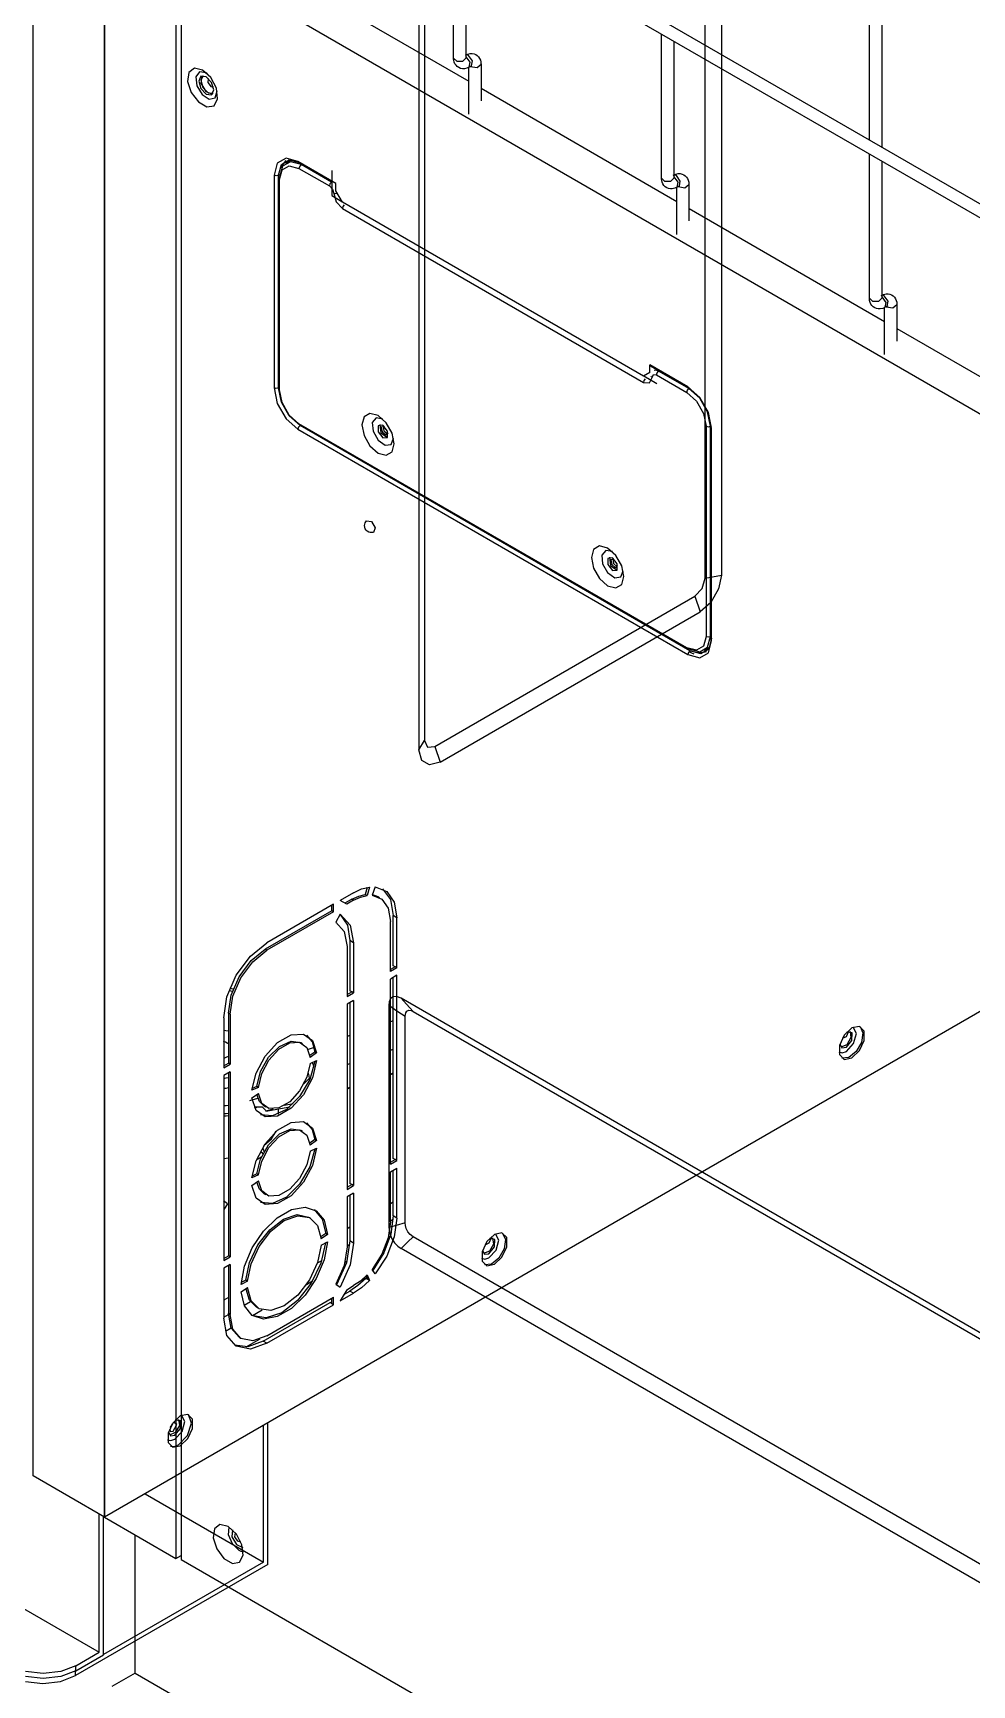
# Model space of a CAD drawing. Extents: x 594 to 813, y 174 to 240.
# Drawn here: x 759.56 to 761.097, y 197.816 to 200.519 of the extents above; entities that cross this region are included whole.
import ezdxf

# ---------------------------------------------------------------- set-up
doc = ezdxf.new("R2010")
doc.units = 0
doc.header["$MEASUREMENT"] = 0
doc.layers.add('AC.REF(S). PIPING', color=3, linetype='CONTINUOUS', lineweight=30)
doc.layers.add('LG-Product', color=3, linetype='CONTINUOUS')

# ---------------------------------------------------------------- blocks, each defined once
blk = doc.blocks.new('UW1-4')
at = {"layer": 'LG-Product', "color": 3, "linetype": 'Continuous'}
for p, q in [((3823.36, 4601.71), (3823.36, 4010.68)), ((3811.66, 4595.28), (3811.66, 4003.92)), ((3381.1, 3755.34), (3381.1, 4346.7)), ((3369.4, 3748.59), (3369.4, 4339.61)), ((3268.39, 4312.26), (3268.39, 3902.73)), ((3271.05, 3902.22), (3271.05, 4311.75)), ((3808.5, 4299.75), (3383.26, 4054.24)), ((3384.27, 4052.51), (3809.5, 4298.02)), ((3317.02, 4285.2), (3317.02, 3875.68)), ((3317.91, 4283.67), (3317.91, 3874.14)), ((3696.1, 4271.45), (3696.1, 4234.86)), ((3698.11, 4236.02), (3698.11, 4272.61)), ((3764.2, 4271.86), (3764.2, 4249.43)), ((3766.2, 4249.43), (3766.2, 4273.02)), ((3381.11, 4018.59), (3810.84, 4266.7)), ((3810.84, 4266.7), (3810.84, 4003.78)), ((3795.76, 4264.13), (3763.72, 4245.63)), ((3730.15, 4252.2), (3730.15, 4229.78)), ((3732.16, 4229.78), (3732.16, 4253.36)), ((3761.82, 4249.08), (3761.75, 4248.79)), ((3761.94, 4249.36), (3761.82, 4249.08)), ((3762.11, 4249.61), (3761.94, 4249.36)), ((3762.32, 4249.82), (3762.11, 4249.61)), ((3762.57, 4249.99), (3762.32, 4249.82)), ((3762.85, 4250.11), (3762.57, 4249.99)), ((3763.16, 4250.17), (3762.85, 4250.11)), ((3763.13, 4248.96), (3763.78, 4249.84)), ((3763.28, 4248.16), (3763.13, 4248.96)), ((3763.48, 4250.16), (3763.16, 4250.17)), ((3763.89, 4250.08), (3763.48, 4250.16)), ((3763.48, 4248.76), (3764.14, 4249.64)), ((3763.78, 4249.84), (3764, 4249.93)), ((3764.28, 4249.89), (3763.89, 4250.08)), ((3764, 4249.93), (3764.2, 4249.93)), ((3764.14, 4249.64), (3764.17, 4249.66)), ((3764.17, 4249.66), (3764.2, 4249.67)), ((3764.2, 4249.43), (3764.19, 4249.4)), ((3764.7, 4248.93), (3764.2, 4249.43)), ((3765.7, 4248.93), (3764.7, 4248.93)), ((3766.2, 4249.43), (3765.7, 4248.93)), ((3766.1, 4248.77), (3766.17, 4249.06)), ((3766.17, 4249.06), (3766.2, 4249.24)), ((3766.2, 4249.24), (3766.2, 4249.43)), ((3761.72, 4248.6), (3761.71, 4248.41)), ((3761.71, 4248.41), (3761.71, 4242.43)), ((3762.37, 4247.87), (3761.71, 4248.41)), ((3761.75, 4248.79), (3761.72, 4248.6)), ((3763.49, 4248.04), (3762.37, 4247.87)), ((3763.24, 4248.17), (3763.25, 4248.17)), ((3763.25, 4248.17), (3763.26, 4248.17)), ((3763.26, 4248.17), (3763.28, 4248.16)), ((3763.28, 4248.16), (3763.63, 4247.95)), ((3763.63, 4247.95), (3763.48, 4248.76)), ((3763.63, 4247.95), (3764.03, 4247.77)), ((3763.72, 4240.22), (3763.72, 4247.92)), ((3764.03, 4247.77), (3764.44, 4247.68)), ((3764.44, 4247.68), (3764.75, 4247.68)), ((3764.75, 4247.68), (3765.07, 4247.74)), ((3765.07, 4247.74), (3765.35, 4247.85)), ((3765.35, 4247.85), (3765.6, 4248.02)), ((3765.6, 4248.02), (3765.81, 4248.24)), ((3765.81, 4248.24), (3765.98, 4248.49)), ((3765.98, 4248.49), (3766.1, 4248.77)), ((3805.04, 4244.47), (3805.96, 4246.22)), ((3805.82, 4245.44), (3806.7, 4246.36)), ((3805.96, 4246.22), (3807.3, 4247.45)), ((3806.56, 4246.9), (3806.63, 4246.94)), ((3806.63, 4246.94), (3806.7, 4246.98)), ((3806.7, 4246.98), (3807.82, 4247.16)), ((3806.7, 4246.36), (3807.57, 4246.45)), ((3807.23, 4246.53), (3807.58, 4245.78)), ((3807.3, 4247.45), (3808.64, 4247.77)), ((3807.42, 4246.51), (3807.59, 4245.33)), ((3807.57, 4246.45), (3807.94, 4245.65)), ((3807.82, 4247.16), (3808.43, 4246.35)), ((3808.43, 4246.35), (3808.27, 4244.89)), ((3808.64, 4247.77), (3809.56, 4247.08)), ((3809.56, 4247.08), (3809.76, 4245.59)), ((3761.71, 4244.47), (3729.67, 4225.97)), ((3804.84, 4242.76), (3805.04, 4244.47)), ((3805.24, 4242.92), (3804.93, 4244.06)), ((3805.45, 4244.21), (3805.82, 4245.44)), ((3805.82, 4243.41), (3805.45, 4244.21)), ((3805.51, 4244.65), (3805.67, 4244.65)), ((3806.41, 4243.74), (3805.58, 4243.67)), ((3805.67, 4244.65), (3805.84, 4244.73)), ((3806.8, 4243.95), (3805.69, 4243.51)), ((3806.7, 4243.5), (3805.82, 4243.41)), ((3805.84, 4244.73), (3806.38, 4245.4)), ((3807.4, 4243.45), (3806.21, 4242.68)), ((3806.38, 4245.4), (3806.34, 4246.1)), ((3807.24, 4244.62), (3806.41, 4243.74)), ((3807.57, 4244.42), (3806.7, 4243.5)), ((3807.59, 4245.33), (3806.8, 4243.95)), ((3807.58, 4245.78), (3807.24, 4244.62)), ((3808.27, 4244.89), (3807.4, 4243.45)), ((3807.94, 4245.65), (3807.57, 4244.42)), ((3809.17, 4243.79), (3808, 4242.24)), ((3809.76, 4245.59), (3809.17, 4243.79)), ((3805.42, 4241.62), (3804.84, 4242.76)), ((3806.21, 4242.68), (3805.24, 4242.92)), ((3806.6, 4241.43), (3805.42, 4241.62)), ((3808, 4242.24), (3806.6, 4241.43)), ((3698.11, 4210.12), (3698.11, 4233.71)), ((3793.11, 4232.77), (3791.34, 4232.3)), ((3791.69, 4232.5), (3793.64, 4233.02)), ((3792.7, 4232.77), (3792.83, 4232.71)), ((3792.83, 4232.71), (3792.96, 4232.65)), ((3793.67, 4232.24), (3792.96, 4232.65)), ((3794.41, 4232.02), (3793.11, 4232.77)), ((3793.64, 4233.02), (3795.07, 4232.2)), ((3793.66, 4232.64), (3794.13, 4232.11)), ((3696.1, 4232.54), (3696.1, 4210.12)), ((3728.06, 4229.95), (3727.89, 4229.7)), ((3728.27, 4230.17), (3728.06, 4229.95)), ((3728.52, 4230.34), (3728.27, 4230.17)), ((3728.8, 4230.45), (3728.52, 4230.34)), ((3729.12, 4230.51), (3728.8, 4230.45)), ((3729.08, 4229.3), (3729.73, 4230.19)), ((3729.43, 4230.51), (3729.12, 4230.51)), ((3729.84, 4230.42), (3729.43, 4230.51)), ((3729.43, 4229.1), (3730.09, 4229.98)), ((3729.73, 4230.19), (3729.95, 4230.27)), ((3730.24, 4230.24), (3729.84, 4230.42)), ((3729.95, 4230.27), (3730.15, 4230.27)), ((3730.09, 4229.98), (3730.12, 4230)), ((3730.12, 4230), (3730.15, 4230.01)), ((3785.49, 4228.92), (3791.69, 4232.5)), ((3786.13, 4229.12), (3791.59, 4232.27)), ((3786.13, 4231.01), (3786.13, 4226.91)), ((3786.2, 4229.12), (3791.16, 4231.99)), ((3791.52, 4231.37), (3786.55, 4228.51)), ((3791.16, 4231.99), (3791.13, 4232.01)), ((3791.16, 4231.99), (3792.93, 4232.46)), ((3791.16, 4231.99), (3791.41, 4231.72)), ((3791.41, 4231.72), (3791.52, 4231.37)), ((3793.11, 4231.8), (3791.52, 4231.37)), ((3791.59, 4232.27), (3791.67, 4232.36)), ((3791.67, 4232.36), (3791.69, 4232.5)), ((3792.93, 4232.46), (3794.23, 4231.71)), ((3794.28, 4231.13), (3793.11, 4231.8)), ((3794.13, 4232.11), (3794.43, 4231.38)), ((3794.23, 4231.71), (3794.71, 4229.94)), ((3794.71, 4229.53), (3794.28, 4231.13)), ((3794.89, 4230.25), (3794.41, 4232.02)), ((3794.89, 4230.25), (3794.69, 4230.36)), ((3794.71, 4229.94), (3794.85, 4229.74)), ((3794.89, 4195.44), (3794.89, 4230.25)), ((3794.89, 4230.25), (3795.24, 4230.16)), ((3795.07, 4232.2), (3795.59, 4230.25)), ((3795.24, 4230.16), (3795.59, 4230.25)), ((3795.59, 4230.25), (3795.59, 4195.44)), ((3727.7, 4229.13), (3727.67, 4228.94)), ((3727.67, 4228.94), (3727.67, 4228.75)), ((3727.67, 4228.75), (3727.67, 4222.77)), ((3728.33, 4228.21), (3727.67, 4228.75)), ((3727.77, 4229.42), (3727.7, 4229.13)), ((3727.89, 4229.7), (3727.77, 4229.42)), ((3729.44, 4228.38), (3728.33, 4228.21)), ((3729.23, 4228.5), (3729.08, 4229.3)), ((3729.2, 4228.52), (3729.2, 4228.52)), ((3729.2, 4228.52), (3729.21, 4228.51)), ((3729.21, 4228.51), (3729.23, 4228.5)), ((3729.23, 4228.5), (3729.59, 4228.29)), ((3729.59, 4228.29), (3729.43, 4229.1)), ((3729.59, 4228.29), (3729.98, 4228.11)), ((3729.67, 4220.56), (3729.67, 4228.27)), ((3729.98, 4228.11), (3730.39, 4228.02)), ((3730.15, 4229.78), (3730.15, 4229.74)), ((3730.65, 4229.28), (3730.15, 4229.78)), ((3730.39, 4228.02), (3730.71, 4228.02)), ((3731.65, 4229.28), (3730.65, 4229.28)), ((3730.71, 4228.02), (3731.02, 4228.08)), ((3731.02, 4228.08), (3731.3, 4228.2)), ((3731.3, 4228.2), (3731.55, 4228.36)), ((3731.55, 4228.36), (3731.76, 4228.58)), ((3732.16, 4229.78), (3731.65, 4229.28)), ((3731.76, 4228.58), (3731.93, 4228.83)), ((3731.93, 4228.83), (3732.05, 4229.11)), ((3732.05, 4229.11), (3732.13, 4229.4)), ((3732.13, 4229.4), (3732.15, 4229.59)), ((3732.15, 4229.59), (3732.16, 4229.78)), ((3784.42, 4225.85), (3785.49, 4227.69)), ((3785.23, 4227.24), (3785.55, 4227.2)), ((3785.84, 4227.28), (3785.43, 4225.88)), ((3785.49, 4227.69), (3785.49, 4228.92)), ((3785.55, 4227.2), (3785.84, 4227.28)), ((3786.05, 4227.98), (3785.84, 4227.28)), ((3786.55, 4228.51), (3786.05, 4227.98)), ((3786.13, 4229.08), (3786.16, 4229.1)), ((3786.16, 4229.1), (3786.2, 4229.12)), ((3786.17, 4229.14), (3786.2, 4229.12)), ((3786.2, 4229.12), (3786.45, 4228.86)), ((3786.45, 4228.86), (3786.55, 4228.51)), ((3794.85, 4229.74), (3794.71, 4229.53)), ((3794.71, 4195.13), (3794.71, 4229.53)), ((3794.85, 4195.34), (3794.85, 4229.74)), ((3727.66, 4224.81), (3695.63, 4206.32)), ((3735.13, 4197.38), (3784.42, 4225.85)), ((3784.42, 4224.82), (3735.13, 4196.36)), ((3784.13, 4225.39), (3784.34, 4225.13)), ((3784.34, 4225.13), (3784.42, 4224.82)), ((3785.43, 4225.88), (3784.42, 4224.82)), ((3786.13, 4226.91), (3784.49, 4225.97)), ((3693.63, 4209.29), (3693.62, 4209.1)), ((3693.62, 4209.1), (3693.62, 4203.11)), ((3694.28, 4208.55), (3693.62, 4209.1)), ((3693.65, 4209.47), (3693.63, 4209.29)), ((3693.72, 4209.77), (3693.65, 4209.47)), ((3693.84, 4210.04), (3693.72, 4209.77)), ((3694.01, 4210.29), (3693.84, 4210.04)), ((3694.23, 4210.51), (3694.01, 4210.29)), ((3694.48, 4210.68), (3694.23, 4210.51)), ((3695.39, 4208.72), (3694.28, 4208.55)), ((3694.76, 4210.79), (3694.48, 4210.68)), ((3695.07, 4210.85), (3694.76, 4210.79)), ((3695.03, 4209.65), (3695.69, 4210.53)), ((3695.19, 4208.84), (3695.03, 4209.65)), ((3695.39, 4210.85), (3695.07, 4210.85)), ((3695.15, 4208.86), (3695.15, 4208.86)), ((3695.15, 4208.86), (3695.17, 4208.85)), ((3695.17, 4208.85), (3695.19, 4208.84)), ((3695.19, 4208.84), (3695.54, 4208.64)), ((3695.79, 4210.76), (3695.39, 4210.85)), ((3695.39, 4209.44), (3696.04, 4210.33)), ((3695.54, 4208.64), (3695.39, 4209.44)), ((3695.54, 4208.64), (3695.94, 4208.45)), ((3695.63, 4200.91), (3695.63, 4208.61)), ((3695.69, 4210.53), (3695.91, 4210.62)), ((3696.19, 4210.58), (3695.79, 4210.76)), ((3695.91, 4210.62), (3696.1, 4210.61)), ((3695.94, 4208.45), (3696.34, 4208.37)), ((3696.04, 4210.33), (3696.07, 4210.34)), ((3696.07, 4210.34), (3696.1, 4210.36)), ((3696.1, 4210.12), (3696.1, 4210.08)), ((3696.6, 4209.62), (3696.1, 4210.12)), ((3696.34, 4208.37), (3696.66, 4208.37)), ((3697.61, 4209.62), (3696.6, 4209.62)), ((3696.66, 4208.37), (3696.97, 4208.42)), ((3696.97, 4208.42), (3697.25, 4208.54)), ((3697.25, 4208.54), (3697.5, 4208.71)), ((3697.5, 4208.71), (3697.72, 4208.92)), ((3698.11, 4210.12), (3697.61, 4209.62)), ((3697.72, 4208.92), (3697.89, 4209.18)), ((3697.89, 4209.18), (3698, 4209.45)), ((3698, 4209.45), (3698.08, 4209.74)), ((3698.08, 4209.74), (3698.1, 4209.93)), ((3698.1, 4209.93), (3698.11, 4210.12)), ((3693.62, 4205.16), (3661.58, 4186.66)), ((3727.68, 4195.34), (3732.64, 4198.2)), ((3727.75, 4195.41), (3733.96, 4199)), ((3727.85, 4195.64), (3734.06, 4199.23)), ((3733, 4197.59), (3728.03, 4194.72)), ((3732.64, 4198.2), (3732.61, 4198.22)), ((3732.64, 4198.2), (3733.05, 4198.34)), ((3732.89, 4197.94), (3732.64, 4198.2)), ((3733, 4197.59), (3732.89, 4197.94)), ((3733.5, 4197.64), (3733, 4197.59)), ((3733.05, 4198.34), (3733.39, 4198.28)), ((3733.71, 4197.18), (3733.5, 4197.64)), ((3734.03, 4199.09), (3733.96, 4199)), ((3734.06, 4199.23), (3734.03, 4199.09)), ((3734.06, 4198), (3734.06, 4199.23)), ((3734.06, 4198), (3735.13, 4197.38)), ((3725.9, 4193.91), (3727.85, 4195.64)), ((3725.9, 4193.76), (3727.68, 4195.34)), ((3727.51, 4195.43), (3727.68, 4195.34)), ((3727.93, 4195.07), (3727.68, 4195.34)), ((3727.75, 4195.41), (3727.83, 4195.5)), ((3727.83, 4195.5), (3727.85, 4195.64)), ((3728.03, 4194.72), (3727.93, 4195.07)), ((3735.05, 4197.43), (3732.93, 4196.2)), ((3733.71, 4197.18), (3733.82, 4197.27)), ((3734.12, 4196.26), (3733.71, 4197.18)), ((3733.82, 4197.27), (3733.85, 4197.38)), ((3735.13, 4196.36), (3734.12, 4196.26)), ((3734.84, 4196.93), (3735.04, 4196.67)), ((3735.04, 4196.67), (3735.13, 4196.36)), ((3794.28, 4193.04), (3794.71, 4195.13)), ((3794.41, 4193.12), (3794.89, 4195.44)), ((3794.82, 4195.23), (3794.71, 4195.13)), ((3794.85, 4195.34), (3794.82, 4195.23)), ((3794.89, 4195.44), (3794.85, 4195.46)), ((3794.89, 4195.44), (3795.24, 4195.35)), ((3795.59, 4195.44), (3795.07, 4192.88)), ((3795.24, 4195.35), (3795.59, 4195.44)), ((3724.48, 4191.44), (3725.9, 4193.91)), ((3724.61, 4191.52), (3725.9, 4193.76)), ((3726.44, 4193.31), (3725.27, 4191.28)), ((3728.03, 4194.72), (3726.44, 4193.31)), ((3793.11, 4190.87), (3794.41, 4193.12)), ((3793.11, 4191.02), (3794.28, 4193.04)), ((3795.07, 4192.88), (3793.64, 4190.41)), ((3723.95, 4188.89), (3724.48, 4191.44)), ((3724.13, 4189.19), (3724.61, 4191.52)), ((3725.27, 4191.28), (3724.84, 4189.19)), ((3727.93, 4152.72), (3791.41, 4189.37)), ((3728.03, 4152.95), (3791.52, 4189.6)), ((3776.27, 4188.07), (3777.24, 4189.75)), ((3777.24, 4189.75), (3778.57, 4190.93)), ((3777.79, 4190.36), (3778.89, 4190.55)), ((3778.26, 4189.45), (3778.13, 4188.11)), ((3778.57, 4190.93), (3779.9, 4191.29)), ((3778.89, 4190.55), (3779.52, 4189.78)), ((3779.52, 4189.78), (3779.39, 4188.37)), ((3779.9, 4191.29), (3780.87, 4190.73)), ((3780.87, 4190.73), (3781.23, 4189.4)), ((3781.23, 4189.4), (3780.87, 4187.66)), ((3791.34, 4189.3), (3793.11, 4190.87)), ((3791.49, 4189.46), (3791.41, 4189.37)), ((3791.52, 4189.6), (3791.49, 4189.46)), ((3791.52, 4189.6), (3793.11, 4191.02)), ((3793.64, 4190.41), (3791.69, 4188.68)), ((3724.06, 4188.98), (3723.95, 4188.89)), ((3723.95, 4154.08), (3723.95, 4188.89)), ((3724.13, 4189.19), (3723.97, 4189.29)), ((3724.1, 4189.09), (3724.06, 4188.98)), ((3724.1, 4154.28), (3724.1, 4189.09)), ((3724.13, 4154.79), (3724.13, 4189.19)), ((3724.49, 4189.11), (3724.13, 4189.19)), ((3724.84, 4189.19), (3724.49, 4189.11)), ((3724.84, 4189.19), (3724.84, 4154.79)), ((3727.5, 4152.44), (3791.34, 4189.3)), ((3791.69, 4188.68), (3727.85, 4151.82)), ((3775.91, 4186.33), (3776.27, 4188.07)), ((3776.42, 4186.22), (3776.02, 4187.25)), ((3777.3, 4187.75), (3776.94, 4188.11)), ((3777.62, 4188.41), (3776.99, 4187.91)), ((3777.02, 4188.38), (3777.79, 4189.34)), ((3777.02, 4187.36), (3777.02, 4188.38)), ((3777.79, 4187.29), (3777.02, 4187.36)), ((3778.13, 4188.11), (3777.04, 4187.34)), ((3777.91, 4188.25), (3777.3, 4187.75)), ((3778.58, 4186.93), (3777.42, 4186.1)), ((3777.54, 4189.15), (3778.04, 4189.02)), ((3777.74, 4189.21), (3777.62, 4188.41)), ((3777.79, 4189.34), (3778.56, 4189.27)), ((3778.56, 4188.24), (3777.79, 4187.29)), ((3778.04, 4189.02), (3777.91, 4188.25)), ((3778.56, 4189.27), (3778.56, 4188.24)), ((3779.39, 4188.37), (3778.58, 4186.93)), ((3780.87, 4187.66), (3779.9, 4185.97)), ((3791.34, 4189.3), (3791.31, 4189.31)), ((3791.34, 4189.3), (3791.59, 4189.03)), ((3791.59, 4189.03), (3791.69, 4188.68)), ((3776.27, 4185), (3775.91, 4186.33)), ((3777.24, 4184.43), (3776.27, 4185)), ((3777.42, 4186.1), (3776.42, 4186.22)), ((3778.57, 4184.79), (3777.24, 4184.43)), ((3779.9, 4185.97), (3778.57, 4184.79)), ((3779.65, 4173.62), (3779.03, 4172.55)), ((3780.46, 4173.72), (3779.65, 4173.62)), ((3779.03, 4172.55), (3779.34, 4171.8)), ((3738.67, 4166.36), (3739.65, 4168.05)), ((3739.65, 4168.05), (3740.98, 4169.23)), ((3740.2, 4168.66), (3741.3, 4168.85)), ((3740.67, 4167.75), (3740.54, 4166.41)), ((3740.98, 4169.23), (3742.31, 4169.59)), ((3741.3, 4168.85), (3741.92, 4168.07)), ((3741.92, 4168.07), (3741.8, 4166.66)), ((3742.31, 4169.59), (3743.28, 4169.02)), ((3743.28, 4169.02), (3743.64, 4167.69)), ((3738.32, 4164.62), (3738.67, 4166.36)), ((3738.83, 4164.52), (3738.42, 4165.54)), ((3739.71, 4166.04), (3739.35, 4166.41)), ((3740.03, 4166.7), (3739.4, 4166.2)), ((3739.43, 4166.68), (3740.2, 4167.63)), ((3739.43, 4165.65), (3739.43, 4166.68)), ((3740.2, 4165.58), (3739.43, 4165.65)), ((3740.54, 4166.41), (3739.44, 4165.63)), ((3740.31, 4166.54), (3739.71, 4166.04)), ((3740.98, 4165.23), (3739.83, 4164.39)), ((3739.95, 4167.44), (3740.44, 4167.31)), ((3740.15, 4167.5), (3740.03, 4166.7)), ((3740.2, 4167.63), (3740.96, 4167.56)), ((3740.96, 4166.54), (3740.2, 4165.58)), ((3740.44, 4167.31), (3740.31, 4166.54)), ((3740.96, 4167.56), (3740.96, 4166.54)), ((3741.8, 4166.66), (3740.98, 4165.23)), ((3743.28, 4165.95), (3742.31, 4164.27)), ((3743.64, 4167.69), (3743.28, 4165.95)), ((3738.67, 4163.29), (3738.32, 4164.62)), ((3739.65, 4162.73), (3738.67, 4163.29)), ((3739.83, 4164.39), (3738.83, 4164.52)), ((3740.98, 4163.09), (3739.65, 4162.73)), ((3742.31, 4164.27), (3740.98, 4163.09)), ((3723.95, 4154.49), (3724.43, 4152.71)), ((3724.1, 4154.28), (3724.06, 4154.17)), ((3724.1, 4154.81), (3724.13, 4154.79)), ((3724.61, 4153.02), (3724.13, 4154.79)), ((3724.49, 4154.71), (3724.13, 4154.79)), ((3724.84, 4154.79), (3724.49, 4154.71)), ((3724.84, 4154.79), (3725.27, 4153.2)), ((3724.06, 4154.17), (3723.95, 4154.08)), ((3724.48, 4152.13), (3723.95, 4154.08)), ((3724.34, 4152.98), (3724.23, 4153.07)), ((3724.46, 4152.91), (3724.34, 4152.98)), ((3724.43, 4152.71), (3725.73, 4151.96)), ((3724.46, 4152.91), (3725.17, 4152.5)), ((3725.9, 4151.3), (3724.48, 4152.13)), ((3725.9, 4152.27), (3724.61, 4153.02)), ((3725.51, 4152.16), (3724.82, 4152.3)), ((3725.27, 4153.2), (3726.44, 4152.52)), ((3726.29, 4152.27), (3725.51, 4152.16)), ((3725.73, 4151.96), (3727.5, 4152.44)), ((3727.68, 4152.75), (3725.9, 4152.27)), ((3727.85, 4151.82), (3725.9, 4151.3)), ((3726.44, 4152.52), (3728.03, 4152.95)), ((3726.8, 4151.91), (3727.19, 4152.06)), ((3727.19, 4152.06), (3727.4, 4152.16)), ((3727.4, 4152.16), (3727.6, 4152.27)), ((3727.5, 4152.44), (3727.75, 4152.17)), ((3727.93, 4152.72), (3727.68, 4152.75)), ((3727.75, 4152.17), (3727.85, 4151.82)), ((3728.03, 4152.95), (3727.93, 4152.72)), ((3417.03, 3889.03), (3774.81, 4095.6)), ((3773.93, 4094.64), (3774.81, 4095.6)), ((3774.81, 4095.6), (3775.57, 4095.89)), ((3775.57, 4095.89), (3776.11, 4095.85)), ((3776.11, 4095.85), (3776.52, 4095.54)), ((3776.52, 4095.54), (3776.74, 4095.02)), ((3776.74, 4095.02), (3776.8, 4094.45)), ((3772.81, 4093.42), (3417.26, 3888.14)), ((3772.81, 4093.42), (3773.93, 4094.64)), ((3773.16, 4093.58), (3772.81, 4093.42)), ((3773.54, 4093.62), (3773.16, 4093.58)), ((3773.85, 4093.49), (3773.54, 4093.62)), ((3774.05, 4093.19), (3773.85, 4093.49)), ((3774.14, 4092.66), (3774.05, 4093.19)), ((3775.31, 4093.45), (3774.14, 4092.66)), ((3774.14, 4058.85), (3774.14, 4092.66)), ((3776.8, 4094.45), (3775.31, 4093.45)), ((3776.8, 4094.45), (3776.8, 4058.08)), ((3772.81, 4056.56), (3773.32, 4056.95)), ((3773.32, 4056.95), (3773.68, 4057.39)), ((3773.68, 4057.39), (3773.95, 4057.91)), ((3773.95, 4057.91), (3774.1, 4058.43)), ((3774.1, 4058.43), (3774.14, 4058.85)), ((3774.14, 4058.85), (3775.63, 4058.42)), ((3775.63, 4058.42), (3776.8, 4058.08)), ((3776.67, 4057.14), (3776.37, 4056.34)), ((3776.8, 4058.08), (3776.67, 4057.14)), ((3417.03, 3848.08), (3774.81, 4054.65)), ((3417.26, 3851.28), (3772.81, 4056.56)), ((3773.69, 4055.72), (3772.81, 4056.56)), ((3774.81, 4054.65), (3773.69, 4055.72)), ((3775.34, 4055.02), (3774.81, 4054.65)), ((3775.89, 4055.6), (3775.34, 4055.02)), ((3776.37, 4056.34), (3775.89, 4055.6)), ((3801.77, 4007.92), (3803.11, 4009.15)), ((3802.42, 4008.63), (3802.51, 4007.48)), ((3803.06, 4007.79), (3802.97, 4009.06)), ((3803.11, 4009.15), (3804.46, 4009.47)), ((3804.46, 4009.47), (3805.37, 4008.77)), ((3805.37, 4008.77), (3805.57, 4007.29)), ((3823.36, 4010.68), (3811.66, 4003.92)), ((3800.66, 4004.45), (3800.86, 4006.17)), ((3801.77, 4006.21), (3800.73, 4005.7)), ((3800.86, 4006.17), (3801.77, 4007.92)), ((3801.08, 4006.74), (3801.27, 4006.67)), ((3801.27, 4006.67), (3801.52, 4006.75)), ((3801.34, 4005.26), (3802.43, 4006.31)), ((3801.52, 4006.75), (3802.04, 4007.46)), ((3802.51, 4007.48), (3801.77, 4006.21)), ((3802.04, 4007.46), (3801.92, 4008.1)), ((3802.43, 4006.31), (3803.06, 4007.79)), ((3805.57, 4007.29), (3804.99, 4005.49)), ((3818.36, 3985.19), (3818.36, 4007.79)), ((3810.84, 4003.78), (3748.07, 3967.54)), ((3800.63, 4005.02), (3800.98, 4005.09)), ((3801.24, 4003.32), (3800.66, 4004.45)), ((3800.98, 4005.09), (3801.34, 4005.26)), ((3802.41, 4003.13), (3801.24, 4003.32)), ((3803.81, 4003.93), (3802.41, 4003.13)), ((3804.99, 4005.49), (3803.81, 4003.93)), ((3811.66, 4003.92), (3810.84, 4004.4)), ((3818.36, 3985.19), (3771.8, 3958.3)), ((3818.36, 3985.19), (3822.19, 3982.98)), ((3268.39, 3902.73), (3268.86, 3900.46)), ((3271.05, 3902.22), (3268.39, 3902.73)), ((3268.86, 3900.46), (3270.13, 3898.25)), ((3271.55, 3900.54), (3271.05, 3902.22)), ((3272.76, 3899.27), (3271.55, 3900.54)), ((3270.13, 3898.25), (3271.87, 3896.71)), ((3272.76, 3899.27), (3271.87, 3896.71)), ((3315.32, 3874.69), (3272.76, 3899.27)), ((3314.43, 3872.14), (3271.87, 3896.71)), ((3124.69, 3889.87), (3369.4, 3748.59)), ((3315.32, 3874.69), (3314.43, 3872.14)), ((3316.52, 3874.58), (3315.32, 3874.69)), ((3317.02, 3875.68), (3316.52, 3874.58)), ((3317.91, 3874.14), (3317.02, 3875.68)), ((3317.44, 3872.4), (3317.91, 3874.14)), ((3314.43, 3872.14), (3316.17, 3871.67)), ((3316.17, 3871.67), (3317.44, 3872.4)), ((3325.07, 3851.71), (3323.18, 3850.97)), ((3325.07, 3851.71), (3325.6, 3850.34)), ((3326.03, 3851.69), (3326.41, 3850.32)), ((3327.3, 3851.38), (3326.03, 3851.69)), ((3326.37, 3851.64), (3326.7, 3850.49)), ((3321.95, 3849.22), (3321.52, 3846.67)), ((3323.18, 3850.97), (3321.95, 3849.22)), ((3322.59, 3849.65), (3322.13, 3847.02)), ((3323.91, 3851.42), (3322.59, 3849.65)), ((3324, 3849.71), (3322.95, 3848.22)), ((3325.6, 3850.34), (3324, 3849.71)), ((3324.64, 3850.12), (3324.35, 3849.96)), ((3325.08, 3850.33), (3324.64, 3850.12)), ((3325.55, 3850.46), (3325.08, 3850.33)), ((3326.41, 3850.32), (3326.7, 3850.49)), ((3327.5, 3850.06), (3326.41, 3850.32)), ((3327.78, 3850.22), (3326.7, 3850.49)), ((3328.62, 3850.76), (3327.3, 3851.38)), ((3328.62, 3849.53), (3327.5, 3850.06)), ((3328.9, 3849.7), (3327.78, 3850.22)), ((3328.62, 3850.76), (3330.81, 3849.49)), ((3328.62, 3849.53), (3328.9, 3849.7)), ((3328.62, 3849.53), (3329.75, 3848.88)), ((3328.9, 3849.7), (3330.03, 3849.04)), ((3329.75, 3848.88), (3330.81, 3849.49)), ((3331.88, 3847.65), (3331.88, 3848.88)), ((3331.88, 3848.88), (3342.8, 3842.57)), ((3321.52, 3846.67), (3322.13, 3847.02)), ((3321.52, 3838.48), (3321.52, 3846.67)), ((3322.13, 3838.82), (3322.13, 3847.02)), ((3322.95, 3848.22), (3322.59, 3846.05)), ((3330.81, 3847.23), (3329.19, 3845.47)), ((3330.84, 3847.19), (3329.63, 3845.45)), ((3330.81, 3847.23), (3331.55, 3845.92)), ((3331.88, 3847.65), (3332.16, 3847.81)), ((3331.88, 3847.65), (3342.8, 3841.34)), ((3332.16, 3847.81), (3332.16, 3848.72)), ((3332.16, 3847.81), (3343.09, 3841.51)), ((3322.59, 3837.86), (3322.59, 3846.05)), ((3329.19, 3845.47), (3328.62, 3842.57)), ((3329.63, 3845.45), (3329.22, 3842.92)), ((3330.17, 3844.42), (3329.68, 3841.96)), ((3331.55, 3845.92), (3330.17, 3844.42)), ((3331.55, 3845.92), (3331.45, 3845.86)), ((3328.62, 3842.57), (3329.22, 3842.92)), ((3328.62, 3842.57), (3328.62, 3834.38)), ((3329.22, 3842.92), (3329.22, 3834.73)), ((3329.68, 3841.96), (3329.68, 3833.77)), ((3345.52, 3840.38), (3342.8, 3842.57)), ((3342.8, 3841.34), (3343.09, 3841.51)), ((3345.11, 3839.48), (3342.8, 3841.34)), ((3345.39, 3839.65), (3343.09, 3841.51)), ((3321.52, 3838.48), (3321.81, 3838.64)), ((3321.52, 3838.48), (3322.59, 3837.86)), ((3321.81, 3838.64), (3322.13, 3838.82)), ((3321.81, 3838.64), (3322.59, 3838.19)), ((3347.06, 3836.84), (3345.11, 3839.48)), ((3347.35, 3837.01), (3345.39, 3839.65)), ((3347.82, 3837.28), (3345.52, 3840.38)), ((3321.52, 3806.94), (3321.52, 3837.25)), ((3321.52, 3837.25), (3322.59, 3836.63)), ((3322.13, 3807.29), (3322.13, 3836.9)), ((3322.59, 3806.33), (3322.59, 3836.63)), ((3348.37, 3833.83), (3347.06, 3836.84)), ((3348.66, 3833.99), (3347.35, 3837.01)), ((3349.35, 3833.73), (3347.82, 3837.28)), ((3328.62, 3834.38), (3328.9, 3834.55)), ((3329.68, 3833.77), (3328.62, 3834.38)), ((3328.62, 3833.15), (3328.62, 3802.85)), ((3328.62, 3833.15), (3329.68, 3832.54)), ((3328.9, 3834.55), (3329.22, 3834.73)), ((3329.68, 3834.09), (3328.9, 3834.55)), ((3329.22, 3832.8), (3329.22, 3803.2)), ((3348.32, 3834.96), (3348.6, 3835.02)), ((3348.83, 3830.9), (3348.37, 3833.83)), ((3348.72, 3834.73), (3348.43, 3834.68)), ((3348.6, 3835.02), (3348.88, 3835.07)), ((3349.11, 3831.06), (3348.66, 3833.99)), ((3349, 3834.79), (3348.72, 3834.73)), ((3349.89, 3830.29), (3349.35, 3833.73)), ((3329.68, 3832.54), (3329.68, 3802.23)), ((3348.83, 3830.9), (3349.11, 3831.06)), ((3348.83, 3830.9), (3348.83, 3822.71)), ((3349.11, 3831.06), (3349.11, 3822.87)), ((3349.89, 3830.29), (3349.89, 3822.1)), ((3245.03, 3828.11), (3245.8, 3828.89)), ((3245.03, 3826.6), (3245.03, 3828.11)), ((3245.69, 3828.86), (3245.22, 3827.82)), ((3245.22, 3827.82), (3245.46, 3826.28)), ((3245.8, 3828.89), (3247.04, 3828.64)), ((3246.29, 3827.72), (3246.84, 3828.74)), ((3246.75, 3826.07), (3246.29, 3827.72)), ((3246.99, 3827.82), (3247.88, 3827.96)), ((3247.02, 3826.6), (3246.99, 3827.82)), ((3247.04, 3828.64), (3248.29, 3827.45)), ((3247.33, 3828.06), (3247.21, 3827.06)), ((3247.59, 3828.06), (3247.95, 3827.19)), ((3247.95, 3827.19), (3248.62, 3826.91)), ((3248.29, 3827.45), (3249.06, 3825.78)), ((3322.12, 3829.78), (3322.59, 3829.62)), ((3329.22, 3827.41), (3329.68, 3827.26)), ((3336.83, 3827.64), (3335.35, 3826.59)), ((3336.35, 3827.46), (3335.4, 3826.36)), ((3338.85, 3827.52), (3336.83, 3827.64)), ((3341.07, 3826.23), (3338.85, 3827.52)), ((3349.11, 3828.12), (3349.13, 3828.14)), ((3349.51, 3828.22), (3349.13, 3828.14)), ((3349.9, 3828.28), (3349.51, 3828.22)), ((3245.8, 3824.93), (3245.03, 3826.6)), ((3245.46, 3826.28), (3246.33, 3824.77)), ((3247.04, 3823.74), (3245.8, 3824.93)), ((3246.33, 3824.77), (3247.54, 3823.8)), ((3247.93, 3824.81), (3246.75, 3826.07)), ((3247.93, 3825.47), (3247.02, 3826.6)), ((3247.21, 3827.06), (3247.87, 3825.9)), ((3247.87, 3825.9), (3248.81, 3825.51)), ((3248.66, 3825.39), (3247.93, 3825.47)), ((3248.6, 3824.59), (3247.93, 3824.81)), ((3249.15, 3824.74), (3248.6, 3824.59)), ((3248.99, 3826.03), (3248.66, 3825.39)), ((3249.06, 3825.78), (3249.06, 3824.27)), ((3322.59, 3825.01), (3322.12, 3825.16)), ((3335.35, 3826.59), (3334.67, 3824.54)), ((3334.67, 3824.54), (3334.95, 3824.7)), ((3334.67, 3824.54), (3335.73, 3823.8)), ((3335.4, 3826.36), (3334.95, 3824.7)), ((3334.95, 3824.7), (3335.77, 3824.13)), ((3335.08, 3825.46), (3336.08, 3825.12)), ((3336.27, 3825.44), (3335.73, 3823.8)), ((3337.46, 3826.29), (3336.27, 3825.44)), ((3337.24, 3826.24), (3336.96, 3826.08)), ((3338.85, 3826.48), (3337.24, 3826.24)), ((3339.08, 3826.19), (3337.46, 3826.29)), ((3340.75, 3825.62), (3338.85, 3826.48)), ((3340.85, 3825.16), (3339.08, 3826.19)), ((3342.54, 3823.85), (3340.75, 3825.62)), ((3342.47, 3823.39), (3340.85, 3825.16)), ((3343.1, 3824.02), (3341.07, 3826.23)), ((3349.11, 3826.05), (3349.2, 3826.11)), ((3349.2, 3826.11), (3349.3, 3826.17)), ((3349.3, 3826.17), (3349.58, 3826.31)), ((3349.58, 3826.31), (3349.9, 3826.43)), ((3248.29, 3823.49), (3247.04, 3823.74)), ((3247.54, 3823.8), (3248.68, 3823.69)), ((3249.06, 3824.27), (3248.29, 3823.49)), ((3329.68, 3822.65), (3329.22, 3822.8)), ((3335.73, 3822.82), (3334.67, 3823.31)), ((3334.67, 3823.31), (3335.35, 3820.48)), ((3334.99, 3823.16), (3335.8, 3820.22)), ((3335.26, 3822.6), (3335.15, 3822.21)), ((3335.38, 3822.98), (3335.26, 3822.6)), ((3335.73, 3822.82), (3336.27, 3820.56)), ((3343.66, 3821.18), (3342.47, 3823.39)), ((3343.87, 3821.51), (3342.54, 3823.85)), ((3344.58, 3821.26), (3343.1, 3824.02)), ((3348.83, 3822.71), (3349.11, 3822.87)), ((3349.89, 3822.1), (3348.83, 3822.71)), ((3349.46, 3823.83), (3349.11, 3824.03)), ((3349.89, 3822.42), (3349.11, 3822.87)), ((3349.87, 3823.66), (3349.46, 3823.83)), ((3322.12, 3821.25), (3322.59, 3821.1)), ((3322.59, 3821.04), (3322.12, 3821.2)), ((3335.35, 3820.48), (3336.83, 3817.71)), ((3335.79, 3820.45), (3335.67, 3820.54)), ((3335.9, 3820.35), (3335.79, 3820.45)), ((3335.8, 3820.22), (3337.45, 3817.43)), ((3335.93, 3820.78), (3335.9, 3820.35)), ((3335.9, 3820.35), (3335.9, 3820.01)), ((3336.76, 3819.49), (3335.9, 3820.35)), ((3336.04, 3821.22), (3335.93, 3820.78)), ((3336.27, 3820.56), (3337.46, 3818.35)), ((3344.2, 3818.91), (3343.66, 3821.18)), ((3344.48, 3819.08), (3343.87, 3821.51)), ((3344.2, 3818.91), (3344.48, 3819.08)), ((3344.48, 3819.08), (3345.23, 3818.73)), ((3345.26, 3818.43), (3344.58, 3821.26)), ((3348.83, 3821.48), (3349.89, 3820.87)), ((3348.83, 3821.48), (3348.83, 3791.18)), ((3349.11, 3821.32), (3349.11, 3791.34)), ((3349.5, 3820.45), (3349.11, 3820.51)), ((3349.89, 3820.39), (3349.5, 3820.45)), ((3349.89, 3820.87), (3349.89, 3790.56)), ((3329.22, 3818.89), (3329.68, 3818.74)), ((3329.68, 3818.68), (3329.22, 3818.83)), ((3336.83, 3817.71), (3338.85, 3815.5)), ((3337.45, 3817.43), (3339.61, 3815.3)), ((3337.46, 3818.35), (3339.08, 3816.57)), ((3339.08, 3816.57), (3340.85, 3815.55)), ((3343.26, 3815.82), (3344.02, 3816.58)), ((3343.66, 3816.29), (3344.2, 3817.93)), ((3344.02, 3816.58), (3344.44, 3817.76)), ((3344.2, 3818.91), (3345.26, 3818.43)), ((3345.26, 3817.2), (3344.2, 3817.93)), ((3345.59, 3816.79), (3344.29, 3817.15)), ((3344.58, 3815.15), (3345.26, 3817.2)), ((3345, 3817.37), (3345.25, 3817.13)), ((3349.5, 3818.81), (3349.11, 3818.88)), ((3349.89, 3818.76), (3349.5, 3818.81)), ((3338.5, 3816.23), (3339.93, 3815.97)), ((3338.85, 3815.5), (3341.07, 3814.22)), ((3342.98, 3815), (3339.08, 3815.71)), ((3339.61, 3815.3), (3341.89, 3814.24)), ((3340.85, 3815.55), (3342.47, 3815.45)), ((3340.97, 3815.37), (3340.97, 3814.53)), ((3341.07, 3814.22), (3343.1, 3814.09)), ((3341.85, 3815.37), (3342.98, 3815)), ((3341.89, 3814.24), (3343.87, 3814.44)), ((3342.47, 3815.45), (3343.66, 3816.29)), ((3342.97, 3815.65), (3343.26, 3815.82)), ((3342.98, 3815.12), (3343.51, 3815.68)), ((3342.98, 3815.12), (3342.98, 3815)), ((3343.1, 3814.09), (3344.58, 3815.15)), ((3343.51, 3815.68), (3344.87, 3815.67)), ((3344.55, 3815.62), (3344.31, 3815.75)), ((3344.8, 3815.51), (3344.55, 3815.62)), ((3349.5, 3815.97), (3349.11, 3816.01)), ((3349.5, 3814.66), (3349.11, 3814.7)), ((3349.5, 3814.28), (3349.11, 3814.32)), ((3349.9, 3815.94), (3349.5, 3815.97)), ((3349.9, 3814.63), (3349.5, 3814.66)), ((3349.9, 3814.24), (3349.5, 3814.28)), ((3335.35, 3812.25), (3334.67, 3810.2)), ((3335.4, 3812.02), (3334.95, 3810.37)), ((3336.83, 3813.31), (3335.35, 3812.25)), ((3336.35, 3813.13), (3335.4, 3812.02)), ((3336.27, 3811.11), (3335.73, 3809.47)), ((3337.46, 3811.95), (3336.27, 3811.11)), ((3338.85, 3813.18), (3336.83, 3813.31)), ((3337.24, 3811.91), (3336.96, 3811.75)), ((3338.85, 3812.15), (3337.24, 3811.91)), ((3339.08, 3811.85), (3337.46, 3811.95)), ((3341.07, 3811.9), (3338.85, 3813.18)), ((3340.75, 3811.29), (3338.85, 3812.15)), ((3340.85, 3810.83), (3339.08, 3811.85)), ((3342.54, 3809.52), (3340.75, 3811.29)), ((3343.1, 3809.69), (3341.07, 3811.9)), ((3342.06, 3810.51), (3341.27, 3811.74)), ((3334.67, 3810.2), (3334.95, 3810.37)), ((3334.67, 3810.2), (3335.73, 3809.47)), ((3335.73, 3808.49), (3334.67, 3808.98)), ((3334.67, 3808.98), (3335.35, 3806.14)), ((3334.95, 3810.37), (3335.77, 3809.8)), ((3334.99, 3808.83), (3335.8, 3805.89)), ((3335.73, 3808.49), (3336.27, 3806.22)), ((3342.47, 3809.06), (3340.85, 3810.83)), ((3343.29, 3809.41), (3342.06, 3810.51)), ((3343.66, 3806.85), (3342.47, 3809.06)), ((3343.87, 3807.18), (3342.54, 3809.52)), ((3344.58, 3806.92), (3343.1, 3809.69)), ((3343.37, 3808.68), (3343.29, 3808.37)), ((3343.56, 3808.98), (3343.37, 3808.68)), ((3343.88, 3808.44), (3343.65, 3808.25)), ((3321.52, 3806.94), (3321.81, 3807.11)), ((3322.59, 3806.33), (3321.52, 3806.94)), ((3321.52, 3797.52), (3321.52, 3805.71)), ((3322.59, 3805.1), (3321.52, 3805.71)), ((3321.81, 3807.11), (3322.13, 3807.29)), ((3322.59, 3806.66), (3321.81, 3807.11)), ((3335.35, 3806.14), (3336.83, 3803.38)), ((3335.8, 3805.89), (3337.45, 3803.09)), ((3336.27, 3806.22), (3337.46, 3804.01)), ((3343.65, 3808.25), (3343.47, 3808.04)), ((3344.2, 3804.58), (3343.66, 3806.85)), ((3343.73, 3807.5), (3344.09, 3807.27)), ((3344.48, 3804.74), (3343.87, 3807.18)), ((3344.09, 3807.27), (3344.52, 3807.08)), ((3345.26, 3804.09), (3344.58, 3806.92)), ((3349.5, 3807.32), (3349.11, 3807.36)), ((3349.9, 3807.28), (3349.5, 3807.32)), ((3322.13, 3797.87), (3322.13, 3805.37)), ((3322.59, 3796.91), (3322.59, 3805.1)), ((3328.62, 3802.85), (3328.9, 3803.01)), ((3328.9, 3803.01), (3329.22, 3803.2)), ((3329.68, 3802.56), (3328.9, 3803.01)), ((3336.83, 3803.38), (3338.85, 3801.17)), ((3337.45, 3803.09), (3339.61, 3800.97)), ((3337.46, 3804.01), (3339.08, 3802.24)), ((3343.66, 3801.96), (3344.2, 3803.6)), ((3344.02, 3802.25), (3344.44, 3803.43)), ((3344.2, 3804.58), (3344.48, 3804.74)), ((3344.2, 3804.58), (3345.26, 3804.09)), ((3345.26, 3802.86), (3344.2, 3803.6)), ((3344.48, 3804.74), (3345.23, 3804.4)), ((3344.58, 3800.81), (3345.26, 3802.86)), ((3329.68, 3802.23), (3328.62, 3802.85)), ((3328.62, 3801.62), (3328.62, 3793.43)), ((3328.62, 3801.62), (3329.68, 3801.01)), ((3329.22, 3801.27), (3329.22, 3793.78)), ((3329.68, 3801.01), (3329.68, 3792.81)), ((3338.85, 3801.17), (3341.07, 3799.89)), ((3339.08, 3802.24), (3340.85, 3801.22)), ((3339.61, 3800.97), (3341.89, 3799.91)), ((3340.85, 3801.22), (3342.47, 3801.12)), ((3342.47, 3801.12), (3343.66, 3801.96)), ((3342.97, 3801.32), (3343.26, 3801.49)), ((3343.1, 3799.76), (3344.58, 3800.81)), ((3343.26, 3801.49), (3344.02, 3802.25)), ((3349.27, 3799.86), (3349.9, 3800.34)), ((3321.52, 3797.52), (3322.13, 3797.87)), ((3321.52, 3797.52), (3321.95, 3794.48)), ((3322.12, 3800.13), (3322.58, 3799.87)), ((3322.13, 3797.87), (3322.53, 3794.92)), ((3334.73, 3798.7), (3333.45, 3797.16)), ((3335.09, 3798.92), (3333.76, 3797.37)), ((3335.86, 3797.62), (3334.53, 3796.31)), ((3336.57, 3799.3), (3334.73, 3798.7)), ((3335.98, 3797.7), (3335.7, 3797.54)), ((3337.76, 3797.91), (3335.86, 3797.62)), ((3337.87, 3798.09), (3335.98, 3797.7)), ((3338.79, 3798.91), (3336.57, 3799.3)), ((3339.96, 3797.11), (3337.76, 3797.91)), ((3340.1, 3797.36), (3337.87, 3798.09)), ((3341.14, 3797.55), (3338.79, 3798.91)), ((3341.07, 3799.89), (3343.1, 3799.76)), ((3343.36, 3795.39), (3341.14, 3797.55)), ((3341.89, 3799.91), (3343.87, 3800.1)), ((3349.27, 3799.86), (3349.89, 3798.95)), ((3303.55, 3794.33), (3304.32, 3795.1)), ((3304.21, 3795.07), (3303.74, 3794.03)), ((3304.32, 3795.1), (3305.56, 3794.85)), ((3304.81, 3793.94), (3305.36, 3794.96)), ((3305.56, 3794.85), (3306.81, 3793.67)), ((3322.58, 3797.08), (3322.14, 3797.34)), ((3322.53, 3794.92), (3323.69, 3791.84)), ((3322.59, 3796.91), (3322.95, 3794.32)), ((3329.22, 3796.04), (3329.68, 3795.77)), ((3333.45, 3797.16), (3332.89, 3794.85)), ((3332.89, 3794.85), (3333.17, 3795.01)), ((3332.89, 3794.85), (3333.95, 3794.15)), ((3333.76, 3797.37), (3333.17, 3795.01)), ((3333.17, 3795.01), (3333.98, 3794.48)), ((3334.53, 3796.31), (3333.95, 3794.15)), ((3342.17, 3795.36), (3339.96, 3797.11)), ((3342.34, 3795.63), (3340.1, 3797.36)), ((3344.06, 3792.89), (3342.17, 3795.36)), ((3344.29, 3793.14), (3342.34, 3795.63)), ((3345.2, 3792.65), (3343.36, 3795.39)), ((3303.55, 3792.81), (3303.55, 3794.33)), ((3304.32, 3791.14), (3303.55, 3792.81)), ((3303.74, 3794.03), (3303.98, 3792.5)), ((3303.98, 3792.5), (3304.85, 3790.99)), ((3305.27, 3792.29), (3304.81, 3793.94)), ((3306.45, 3791.03), (3305.27, 3792.29)), ((3305.51, 3794.04), (3306.39, 3794.18)), ((3305.54, 3792.81), (3305.51, 3794.04)), ((3306.45, 3791.69), (3305.54, 3792.81)), ((3305.85, 3794.28), (3305.72, 3793.27)), ((3305.72, 3793.27), (3306.39, 3792.11)), ((3306.11, 3794.28), (3306.47, 3793.4)), ((3306.39, 3792.11), (3307.33, 3791.72)), ((3306.47, 3793.4), (3307.14, 3793.12)), ((3306.81, 3793.67), (3307.58, 3792)), ((3307.51, 3792.24), (3307.18, 3791.6)), ((3321.95, 3794.48), (3323.18, 3791.3)), ((3322.92, 3794.42), (3322.62, 3794.59)), ((3322.95, 3794.32), (3324, 3791.62)), ((3328.62, 3793.43), (3329.22, 3793.78)), ((3328.62, 3793.43), (3329.19, 3789.87)), ((3329.22, 3793.78), (3329.79, 3790.22)), ((3329.68, 3792.99), (3329.23, 3793.24)), ((3329.68, 3792.81), (3330.17, 3789.79)), ((3333.95, 3793.1), (3332.89, 3793.62)), ((3332.89, 3793.62), (3333.45, 3790.67)), ((3333.2, 3793.47), (3333.96, 3790.15)), ((3333.95, 3793.1), (3334.53, 3790.27)), ((3345.4, 3790.04), (3344.06, 3792.89)), ((3345.66, 3790.25), (3344.29, 3793.14)), ((3346.48, 3789.64), (3345.2, 3792.65)), ((3305.56, 3789.96), (3304.32, 3791.14)), ((3304.85, 3790.99), (3306.06, 3790.01)), ((3306.81, 3789.71), (3305.56, 3789.96)), ((3306.06, 3790.01), (3307.2, 3789.9)), ((3307.18, 3791.6), (3306.45, 3791.69)), ((3307.12, 3790.81), (3306.45, 3791.03)), ((3307.58, 3790.49), (3306.81, 3789.71)), ((3307.67, 3790.95), (3307.12, 3790.81)), ((3307.58, 3792), (3307.58, 3790.49)), ((3323.18, 3791.3), (3325.07, 3788.38)), ((3323.69, 3791.84), (3325.48, 3788.97)), ((3324, 3791.62), (3325.6, 3789.14)), ((3329.19, 3789.87), (3330.81, 3786.23)), ((3330.02, 3790.32), (3329.71, 3790.5)), ((3329.79, 3790.22), (3331.42, 3786.58)), ((3330.17, 3789.79), (3331.55, 3786.7)), ((3333.45, 3790.67), (3334.73, 3787.66)), ((3334.57, 3790.16), (3333.81, 3790.6)), ((3333.96, 3790.15), (3335.57, 3786.86)), ((3334.53, 3790.27), (3335.86, 3787.42)), ((3345.98, 3787.2), (3345.4, 3790.04)), ((3346.26, 3787.37), (3345.66, 3790.25)), ((3347.04, 3786.68), (3346.48, 3789.64)), ((3348.83, 3791.18), (3349.11, 3791.34)), ((3349.89, 3790.56), (3348.83, 3791.18)), ((3348.83, 3789.95), (3348.83, 3781.76)), ((3348.83, 3789.95), (3349.89, 3789.33)), ((3349.89, 3790.89), (3349.11, 3791.34)), ((3349.11, 3789.78), (3349.11, 3781.92)), ((3325.07, 3788.38), (3325.6, 3789.14)), ((3326.41, 3788.22), (3326.03, 3787.3)), ((3326.03, 3787.3), (3326.31, 3787.46)), ((3326.03, 3787.3), (3327.3, 3786.14)), ((3326.56, 3788.07), (3326.31, 3787.46)), ((3326.31, 3787.46), (3326.63, 3787.65)), ((3326.41, 3788.22), (3327.5, 3787.23)), ((3327.48, 3787.24), (3326.46, 3787.83)), ((3326.63, 3787.65), (3327.9, 3786.49)), ((3327.5, 3787.23), (3328.62, 3786.47)), ((3331.55, 3786.7), (3330.81, 3786.23)), ((3334.73, 3787.66), (3336.57, 3784.92)), ((3336.35, 3786.66), (3335.33, 3787.25)), ((3335.57, 3786.86), (3337.81, 3784.03)), ((3335.86, 3787.42), (3337.76, 3784.94)), ((3345.98, 3787.2), (3346.26, 3787.37)), ((3345.98, 3787.2), (3347.04, 3786.68)), ((3346.26, 3787.37), (3347.01, 3787)), ((3349.89, 3789.33), (3349.89, 3781.14)), ((3327.3, 3786.14), (3328.62, 3785.24)), ((3327.9, 3786.49), (3329.22, 3785.59)), ((3329.75, 3785.81), (3328.62, 3786.47)), ((3328.62, 3785.24), (3329.22, 3785.59)), ((3330.81, 3783.97), (3328.62, 3785.24)), ((3330.21, 3785.01), (3329.22, 3785.59)), ((3329.75, 3785.81), (3330.81, 3783.97)), ((3331.88, 3783.35), (3331.88, 3784.58)), ((3342.8, 3778.28), (3331.88, 3784.58)), ((3332.16, 3783.52), (3332.16, 3784.42)), ((3336.57, 3784.92), (3338.79, 3782.75)), ((3337.76, 3784.94), (3339.96, 3783.19)), ((3337.81, 3784.03), (3340.38, 3782.05)), ((3344.06, 3782.68), (3345.4, 3783.99)), ((3344.51, 3782.93), (3345.64, 3784.09)), ((3345.4, 3783.99), (3345.98, 3786.16)), ((3345.64, 3784.09), (3346.22, 3785.89)), ((3347.04, 3785.45), (3345.98, 3786.16)), ((3346.48, 3783.15), (3347.04, 3785.45)), ((3349.11, 3784.55), (3349.89, 3784.1)), ((3331.88, 3783.35), (3332.16, 3783.52)), ((3342.8, 3777.05), (3331.88, 3783.35)), ((3332.16, 3783.52), (3332.48, 3783.7)), ((3343.4, 3777.4), (3332.48, 3783.7)), ((3338.79, 3782.75), (3341.14, 3781.4)), ((3339.96, 3783.19), (3342.17, 3782.4)), ((3340.38, 3782.05), (3342.93, 3781.19)), ((3341.14, 3781.4), (3343.36, 3781)), ((3342.17, 3782.4), (3344.06, 3782.68)), ((3342.93, 3781.19), (3345.12, 3781.55)), ((3343.36, 3781), (3345.2, 3781.61)), ((3345.16, 3781.58), (3343.57, 3782.49)), ((3344.23, 3782.77), (3344.51, 3782.93)), ((3345.2, 3781.61), (3346.48, 3783.15)), ((3346.53, 3783.26), (3345.49, 3783.86)), ((3348.37, 3779.36), (3348.83, 3781.76)), ((3348.66, 3779.52), (3349.11, 3781.92)), ((3348.83, 3781.76), (3349.11, 3781.92)), ((3349.89, 3781.32), (3349.11, 3781.77)), ((3347.06, 3777.85), (3348.37, 3779.36)), ((3347.35, 3778.02), (3348.66, 3779.52)), ((3349.61, 3779.01), (3348.67, 3779.55)), ((3349.35, 3778.32), (3349.89, 3781.14)), ((3342.8, 3778.28), (3345.11, 3777.47)), ((3342.8, 3777.05), (3343.4, 3777.4)), ((3342.8, 3777.05), (3345.52, 3776.1)), ((3343.4, 3777.4), (3345.92, 3776.48)), ((3346.18, 3776.45), (3343.93, 3777.75)), ((3345.11, 3777.47), (3347.06, 3777.85)), ((3345.52, 3776.1), (3347.82, 3776.55)), ((3345.92, 3776.48), (3348.11, 3776.74)), ((3347.06, 3777.85), (3347.35, 3778.02)), ((3347.82, 3776.55), (3349.35, 3778.32)), ((3354.97, 3764.63), (3355.74, 3765.41)), ((3355.16, 3763.95), (3355.64, 3765.38)), ((3355.74, 3765.41), (3356.99, 3765.16)), ((3356.24, 3764.24), (3356.79, 3765.27)), ((3356.99, 3765.16), (3358.23, 3763.98)), ((3342.67, 3740.84), (3342.67, 3764.02)), ((3343.38, 3741.25), (3343.38, 3763.61)), ((3354.97, 3763.12), (3354.97, 3764.63)), ((3355.74, 3761.45), (3354.97, 3763.12)), ((3355.82, 3761.93), (3355.16, 3763.95)), ((3356.69, 3762.6), (3356.24, 3764.24)), ((3357.87, 3761.34), (3356.69, 3762.6)), ((3356.94, 3764.35), (3357.82, 3764.49)), ((3356.96, 3763.12), (3356.94, 3764.35)), ((3357.87, 3762), (3356.96, 3763.12)), ((3357.28, 3764.59), (3357.15, 3763.58)), ((3357.15, 3763.58), (3357.82, 3762.42)), ((3357.54, 3763.73), (3358.12, 3764.13)), ((3358.16, 3762.67), (3357.54, 3763.73)), ((3357.82, 3762.42), (3358.76, 3762.03)), ((3358.58, 3762.62), (3358.16, 3762.67)), ((3358.23, 3763.98), (3359, 3762.31)), ((3358.43, 3763.55), (3358.28, 3763.91)), ((3358.67, 3763.24), (3358.43, 3763.55)), ((3358.78, 3762.99), (3358.58, 3762.62)), ((3358.94, 3762.55), (3358.61, 3761.91)), ((3356.99, 3760.27), (3355.74, 3761.45)), ((3357.27, 3760.43), (3355.82, 3761.93)), ((3358.23, 3760.02), (3356.99, 3760.27)), ((3357.99, 3760.16), (3357.27, 3760.43)), ((3358.61, 3761.91), (3357.87, 3762)), ((3358.55, 3761.12), (3357.87, 3761.34)), ((3358.62, 3760.21), (3357.99, 3760.16)), ((3359, 3760.79), (3358.23, 3760.02)), ((3359.1, 3761.26), (3358.55, 3761.12)), ((3359, 3762.31), (3359, 3760.79)), ((3369.4, 3748.59), (3381.1, 3755.34)), ((3362.75, 3752.43), (3343.38, 3741.25)), ((3416.85, 3753.38), (3370.29, 3726.49)), ((3370.29, 3726.49), (3370.29, 3749.1)), ((3369.58, 3726.08), (3369.58, 3748.69)), ((3342.67, 3740.84), (3374.16, 3722.66)), ((3343.38, 3741.25), (3369.58, 3726.12)), ((3374.12, 3723.46), (3369.58, 3726.08)), ((3374.12, 3724.28), (3370.29, 3726.49)), ((3374.12, 3723.46), (3374.12, 3724.28)), ((3374.12, 3724.28), (3376.56, 3723.34)), ((3374.12, 3723.46), (3376.56, 3722.52)), ((3374.16, 3722.66), (3374.16, 3723.44)), ((3376.6, 3721.72), (3374.16, 3722.66)), ((3376.56, 3723.34), (3379.44, 3723.01)), ((3376.56, 3722.52), (3379.44, 3722.19)), ((3379.44, 3723.01), (3382.32, 3723.34)), ((3379.44, 3722.19), (3382.32, 3722.52)), ((3379.48, 3721.39), (3376.6, 3721.72)), ((3382.36, 3721.72), (3379.48, 3721.39))]:
    blk.add_line(p, q, dxfattribs=at)
for start, end in [(0, 44.5588), (255.4412, 0)]:
    blk.add_arc((3779.63, 4172.92), 1.15, start, end, dxfattribs=at)
blk = doc.blocks.new('A$C5B2C3915')
at = {"layer": 'LG-Product', "xscale": -1}
for p in [(3895.38, -4026.948), (4349.343, -4289.044)]:
    blk.add_blockref('UW1-4', p, dxfattribs=at)

msp = doc.modelspace()

# ---------------------------------------------------------------- block references
at = {"layer": 'AC.REF(S). PIPING', "linetype": 'Continuous', "xscale": 0.0099999999999909, "yscale": 0.0099999999999909, "zscale": 0.0099999999999909}
msp.add_blockref('A$C5B2C3915', (754.4172, 200.8743), dxfattribs=at)

doc.saveas('drawing.dxf')
